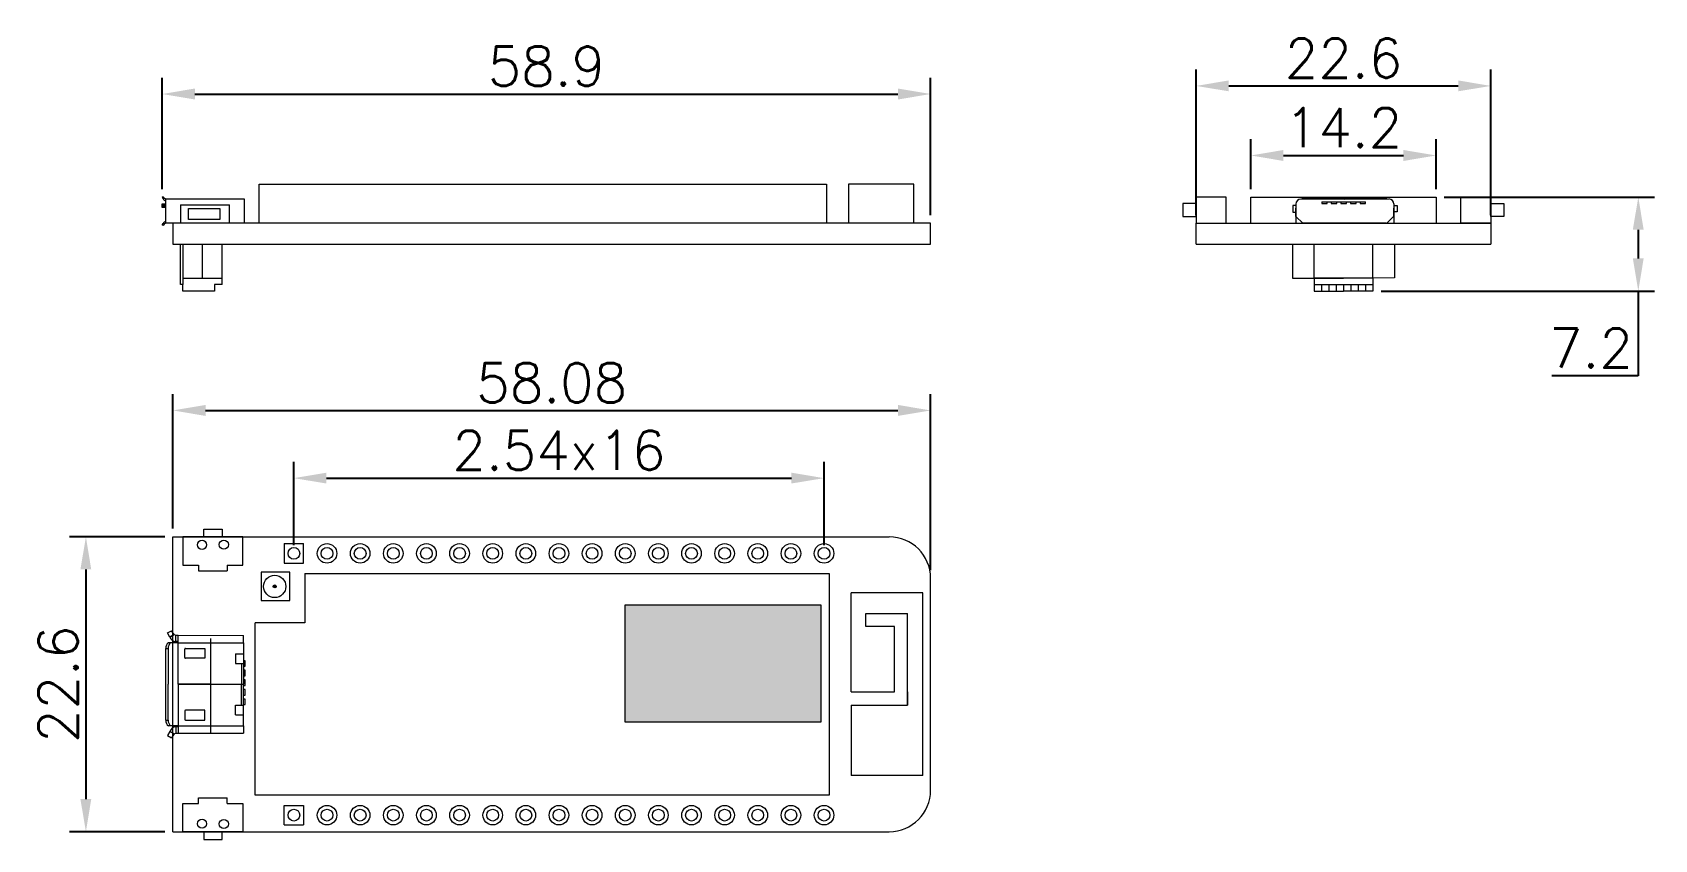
# Model space of a CAD drawing. Header units: millimetres. Extents: x 3391 to 3516, y -282 to -220.
import ezdxf

# ---------------------------------------------------------------- set-up
doc = ezdxf.new("R2010")
doc.units = ezdxf.units.MM
doc.linetypes.add('CENTER2', pattern=[28.575, 19.05, -3.175, 3.175, -3.175])
doc.layers.get('0').update_dxf_attribs({"lineweight": 30})
doc.layers.get('Defpoints').update_dxf_attribs({"lineweight": 15})
doc.layers.add('点划线', color=1, linetype='CENTER2', lineweight=20)
doc.styles.get("Standard").update_dxf_attribs({"font": 'txt.shx', "bigfont": 'gbcbig.shx'})
doc.dimstyles.new('ISO-25', dxfattribs={"dimtxt": 3, "dimasz": 2.5, "dimexe": 1.25, "dimexo": 0.625, "dimtad": 1, "dimtoh": 1, "dimdsep": 46, "dimtxsty": 'Standard', "dimcen": 2.5, "dimadec": 0, "dimazin": 0, "dimtfac": 1, "dimtmove": 0, "dimatfit": 3, "dimfxl": 1, "dimarcsym": 0})

# ---------------------------------------------------------------- blocks, each defined once
blk = doc.blocks.new('*D59')
at = {"layer": 'Defpoints', "color": 0, "linetype": 'ByBlock', "lineweight": -2, "transparency": 16777216}
for p, q in [((3402.2, -258.33), (3402.2, -248.02)), ((3460.28, -261.51), (3460.28, -248.02)), ((3404.7, -249.27), (3457.78, -249.27))]:
    blk.add_line(p, q, dxfattribs=at)
at = {"layer": 'Defpoints', "color": 0, "linetype": 'ByBlock', "lineweight": 0, "transparency": 16777216}
for p in [(3460.28, -249.27), (3402.2, -258.96), (3460.28, -262.13)]:
    blk.add_point(p, dxfattribs=at)
for points in [[(3404.7, -248.85), (3404.7, -249.69), (3402.2, -249.27)], [(3457.78, -248.85), (3457.78, -249.69), (3460.28, -249.27)]]:
    blk.add_solid(points, dxfattribs=at)
at = {"layer": 'Defpoints', "color": 0, "linetype": 'ByBlock', "lineweight": 0, "transparency": 16777216, "insert": (3431.24, -247.15), "char_height": 3, "attachment_point": 5}
blk.add_mtext('58.08', dxfattribs=at)
blk = doc.blocks.new('*D60')
at = {"layer": 'Defpoints', "color": 0, "linetype": 'ByBlock', "lineweight": -2, "transparency": 16777216}
for p, q in [((3401.58, -258.96), (3394.28, -258.96)), ((3395.53, -261.46), (3395.53, -279.06)), ((3401.58, -281.56), (3394.28, -281.56))]:
    blk.add_line(p, q, dxfattribs=at)
at = {"layer": 'Defpoints', "color": 0, "linetype": 'ByBlock', "lineweight": 0, "transparency": 16777216}
for p in [(3402.2, -258.96), (3395.53, -281.56), (3402.2, -281.56)]:
    blk.add_point(p, dxfattribs=at)
for points in [[(3395.11, -261.46), (3395.94, -261.46), (3395.53, -258.96)], [(3395.11, -279.06), (3395.94, -279.06), (3395.53, -281.56)]]:
    blk.add_solid(points, dxfattribs=at)
at = {"layer": 'Defpoints', "color": 0, "linetype": 'ByBlock', "lineweight": 0, "transparency": 16777216, "insert": (3393.4, -270.26), "char_height": 3, "attachment_point": 5, "rotation": 90}
blk.add_mtext('22.6', dxfattribs=at)
blk = doc.blocks.new('*D61')
at = {"layer": 'Defpoints', "color": 0, "linetype": 'ByBlock', "lineweight": -2, "transparency": 16777216}
for p, q in [((3411.47, -259.6), (3411.47, -253.21)), ((3452.11, -259.6), (3452.11, -253.21)), ((3413.97, -254.46), (3449.61, -254.46))]:
    blk.add_line(p, q, dxfattribs=at)
at = {"layer": 'Defpoints', "color": 0, "linetype": 'ByBlock', "lineweight": 0, "transparency": 16777216}
for p in [(3452.11, -254.46), (3411.47, -260.23), (3452.11, -260.23)]:
    blk.add_point(p, dxfattribs=at)
for points in [[(3413.97, -254.04), (3413.97, -254.87), (3411.47, -254.46)], [(3449.61, -254.04), (3449.61, -254.87), (3452.11, -254.46)]]:
    blk.add_solid(points, dxfattribs=at)
at = {"layer": 'Defpoints', "color": 0, "linetype": 'ByBlock', "lineweight": 0, "transparency": 16777216, "insert": (3431.79, -252.33), "char_height": 3, "attachment_point": 5}
blk.add_mtext('2.54x16', dxfattribs=at)
blk = doc.blocks.new('*D77')
at = {"layer": 'Defpoints', "color": 0, "linetype": 'ByBlock', "lineweight": -2, "transparency": 16777216}
for p, q in [((3480.63, -234.3), (3480.63, -223.15)), ((3503.23, -234.3), (3503.23, -223.15)), ((3483.13, -224.4), (3500.73, -224.4))]:
    blk.add_line(p, q, dxfattribs=at)
at = {"layer": 'Defpoints', "color": 0, "linetype": 'ByBlock', "lineweight": 0, "transparency": 16777216}
for p in [(3503.23, -224.4), (3480.63, -234.92), (3503.23, -234.92)]:
    blk.add_point(p, dxfattribs=at)
for points in [[(3483.13, -223.98), (3483.13, -224.81), (3480.63, -224.4)], [(3500.73, -223.98), (3500.73, -224.81), (3503.23, -224.4)]]:
    blk.add_solid(points, dxfattribs=at)
at = {"layer": 'Defpoints', "color": 0, "linetype": 'ByBlock', "lineweight": 0, "transparency": 16777216, "insert": (3491.93, -222.27), "char_height": 3, "attachment_point": 5}
blk.add_mtext('22.6', dxfattribs=at)
blk = doc.blocks.new('*D78')
at = {"layer": 'Defpoints', "color": 0, "linetype": 'ByBlock', "lineweight": -2, "transparency": 16777216}
for p, q in [((3484.83, -232.3), (3484.83, -228.48)), ((3499.03, -232.3), (3499.03, -228.48)), ((3487.33, -229.73), (3496.53, -229.73))]:
    blk.add_line(p, q, dxfattribs=at)
at = {"layer": 'Defpoints', "color": 0, "linetype": 'ByBlock', "lineweight": 0, "transparency": 16777216}
for p in [(3499.03, -229.73), (3484.83, -232.92), (3499.03, -232.92)]:
    blk.add_point(p, dxfattribs=at)
for points in [[(3487.33, -229.31), (3487.33, -230.15), (3484.83, -229.73)], [(3496.53, -229.31), (3496.53, -230.15), (3499.03, -229.73)]]:
    blk.add_solid(points, dxfattribs=at)
at = {"layer": 'Defpoints', "color": 0, "linetype": 'ByBlock', "lineweight": 0, "transparency": 16777216, "insert": (3491.93, -227.6), "char_height": 3, "attachment_point": 5}
blk.add_mtext('14.2', dxfattribs=at)
blk = doc.blocks.new('*D79')
at = {"layer": 'Defpoints', "color": 0, "linetype": 'ByBlock', "lineweight": -2, "transparency": 16777216}
for p, q in [((3499.65, -232.92), (3515.78, -232.92)), ((3514.53, -235.42), (3514.53, -237.62)), ((3494.81, -240.12), (3515.78, -240.12)), ((3514.53, -240.12), (3514.53, -246.62)), ((3514.53, -246.62), (3507.9, -246.62))]:
    blk.add_line(p, q, dxfattribs=at)
at = {"layer": 'Defpoints', "color": 0, "linetype": 'ByBlock', "lineweight": 0, "transparency": 16777216}
for p in [(3499.03, -232.92), (3494.18, -240.12), (3514.53, -240.12)]:
    blk.add_point(p, dxfattribs=at)
for points in [[(3514.11, -235.42), (3514.94, -235.42), (3514.53, -232.92)], [(3514.11, -237.62), (3514.94, -237.62), (3514.53, -240.12)]]:
    blk.add_solid(points, dxfattribs=at)
at = {"layer": 'Defpoints', "color": 0, "linetype": 'ByBlock', "lineweight": 0, "transparency": 16777216, "insert": (3510.9, -244.49), "char_height": 3, "attachment_point": 5}
blk.add_mtext('7.2', dxfattribs=at)
blk = doc.blocks.new('*D81')
at = {"layer": 'Defpoints', "color": 0, "linetype": 'ByBlock', "lineweight": -2, "transparency": 16777216}
for p, q in [((3401.38, -232.31), (3401.38, -223.77)), ((3460.28, -234.3), (3460.28, -223.77)), ((3403.88, -225.02), (3457.78, -225.02))]:
    blk.add_line(p, q, dxfattribs=at)
at = {"layer": 'Defpoints', "color": 0, "linetype": 'ByBlock', "lineweight": 0, "transparency": 16777216}
for p in [(3460.28, -225.02), (3401.38, -232.94), (3460.28, -234.92)]:
    blk.add_point(p, dxfattribs=at)
for points in [[(3403.88, -224.6), (3403.88, -225.44), (3401.38, -225.02)], [(3457.78, -224.6), (3457.78, -225.44), (3460.28, -225.02)]]:
    blk.add_solid(points, dxfattribs=at)
at = {"layer": 'Defpoints', "color": 0, "linetype": 'ByBlock', "lineweight": 0, "transparency": 16777216, "insert": (3430.83, -222.89), "char_height": 3, "attachment_point": 5}
blk.add_mtext('58.9', dxfattribs=at)

msp = doc.modelspace()

# ---------------------------------------------------------------- hatches: boundary and pattern name
at = {"linetype": 'ByBlock', "lineweight": 0}
h = msp.add_hatch(color=256, dxfattribs=at)
h.dxf.hatch_style = 1
h.paths.add_polyline_path([(3409.89, -262.757), (3410.113, -262.757, 1)])
h = msp.add_hatch(color=256, dxfattribs=at)
h.dxf.hatch_style = 1
h.paths.add_polyline_path([(3410.113, -262.757), (3409.89, -262.757, 1)])
at = {"layer": 'Defpoints', "linetype": 'ByBlock', "lineweight": 0, "true_color": 0x939598}
h = msp.add_hatch(color=252, dxfattribs=at)
h.dxf.hatch_style = 1
h.paths.add_polyline_path([(3436.877, -264.157), (3436.877, -273.157), (3451.877, -273.157), (3451.877, -264.157)])

# ---------------------------------------------------------------- linework, layer by layer
at = {"lineweight": 0}
for p, q in [((3401.359, -233.465), (3401.359, -233.692)), ((3401.359, -233.692), (3401.626, -233.692)), ((3401.359, -233.692), (3401.362, -233.692)), ((3401.626, -233.465), (3401.362, -233.465)), ((3401.459, -232.894), (3401.38, -232.94)), ((3401.38, -232.94), (3401.445, -233.057)), ((3401.404, -233.465), (3401.404, -233.692)), ((3401.521, -233.007), (3401.445, -233.057)), ((3401.445, -233.057), (3401.521, -233.007)), ((3401.445, -233.057), (3401.521, -233.007)), ((3401.521, -233.007), (3401.459, -232.894)), ((3401.626, -233.072), (3401.521, -233.007)), ((3401.529, -233.692), (3401.529, -233.465)), ((3407.688, -233.072), (3401.626, -233.072)), ((3401.626, -233.072), (3401.626, -234.922)), ((3401.626, -233.465), (3401.626, -233.692)), ((3401.626, -233.692), (3401.626, -233.465)), ((3401.626, -233.465), (3401.626, -233.692)), ((3401.626, -233.692), (3401.626, -233.465)), ((3402.786, -233.503), (3402.786, -234.922)), ((3406.526, -234.922), (3406.526, -233.503)), ((3407.698, -234.922), (3407.698, -233.072)), ((3488.285, -233.571), (3488.035, -233.571)), ((3488.035, -233.571), (3488.036, -234.07)), ((3488.285, -233.456), (3488.286, -234.397)), ((3492.035, -233.07), (3488.664, -233.075)), ((3492.035, -232.983), (3488.819, -232.988)), ((3488.819, -233.075), (3488.819, -232.988)), ((3490.263, -233.277), (3493.628, -233.273)), ((3490.263, -233.277), (3490.263, -233.421)), ((3490.263, -233.421), (3490.691, -233.42)), ((3490.691, -233.42), (3490.691, -233.277)), ((3490.997, -233.276), (3490.997, -233.42)), ((3490.997, -233.276), (3490.997, -233.42)), ((3490.997, -233.42), (3491.425, -233.419)), ((3490.997, -233.42), (3491.425, -233.419)), ((3491.425, -233.419), (3491.425, -233.276)), ((3491.425, -233.419), (3491.425, -233.276)), ((3491.731, -233.275), (3491.731, -233.419)), ((3491.731, -233.275), (3491.731, -233.419)), ((3491.731, -233.419), (3492.16, -233.418)), ((3491.731, -233.419), (3492.16, -233.418)), ((3492.035, -232.983), (3495.252, -232.979)), ((3492.035, -233.07), (3495.406, -233.065)), ((3492.16, -233.418), (3492.159, -233.275)), ((3492.16, -233.418), (3492.159, -233.275)), ((3492.465, -233.274), (3492.466, -233.418)), ((3492.465, -233.274), (3492.466, -233.418)), ((3492.466, -233.418), (3492.894, -233.417)), ((3492.466, -233.418), (3492.894, -233.417)), ((3492.894, -233.417), (3492.894, -233.274)), ((3492.894, -233.417), (3492.894, -233.274)), ((3493.2, -233.273), (3493.2, -233.417)), ((3493.2, -233.417), (3493.628, -233.416)), ((3493.628, -233.416), (3493.628, -233.273)), ((3495.252, -233.066), (3495.252, -232.979)), ((3495.787, -233.445), (3495.788, -234.387)), ((3495.787, -233.56), (3496.037, -233.56)), ((3495.788, -234.387), (3495.787, -233.761)), ((3496.037, -233.56), (3496.037, -234.058)), ((3401.38, -235.054), (3401.445, -234.937)), ((3401.521, -234.987), (3401.445, -234.937)), ((3401.445, -234.937), (3401.521, -234.987)), ((3401.445, -234.937), (3401.521, -234.987)), ((3401.521, -234.987), (3401.459, -235.101)), ((3401.626, -234.922), (3401.521, -234.987)), ((3488.036, -234.07), (3488.286, -234.07)), ((3488.286, -234.397), (3488.285, -233.772)), ((3488.286, -234.397), (3488.817, -234.927)), ((3488.286, -234.397), (3488.287, -234.927)), ((3495.209, -234.917), (3488.817, -234.927)), ((3495.788, -234.387), (3495.259, -234.917)), ((3496.037, -234.058), (3495.788, -234.059)), ((3495.788, -234.387), (3495.789, -234.917)), ((3401.459, -235.101), (3401.38, -235.054)), ((3402.786, -239.122), (3402.786, -236.522)), ((3402.967, -236.522), (3402.967, -239.122)), ((3404.467, -239.122), (3404.467, -236.522)), ((3405.967, -239.622), (3405.967, -236.522)), ((3488.028, -236.528), (3495.828, -236.516)), ((3488.028, -236.528), (3488.032, -239.128)), ((3489.682, -239.125), (3489.678, -236.525)), ((3494.182, -239.119), (3494.178, -236.519)), ((3495.828, -236.516), (3495.832, -239.116)), ((3402.786, -239.622), (3402.786, -239.122)), ((3402.967, -239.622), (3402.786, -239.622)), ((3402.967, -239.122), (3402.967, -239.622)), ((3402.967, -239.122), (3404.467, -239.122)), ((3402.967, -239.122), (3402.967, -239.122)), ((3402.967, -239.122), (3405.967, -239.122)), ((3402.967, -240.122), (3402.967, -239.622)), ((3402.967, -239.622), (3402.967, -239.622)), ((3405.967, -239.622), (3405.377, -239.622)), ((3405.377, -239.622), (3405.377, -240.122)), ((3488.032, -239.128), (3491.932, -239.122)), ((3491.932, -239.122), (3489.682, -239.125)), ((3489.682, -239.125), (3491.182, -239.123)), ((3489.682, -239.125), (3490.582, -239.124)), ((3489.682, -239.125), (3489.684, -240.125)), ((3489.682, -239.125), (3489.683, -239.625)), ((3489.683, -239.625), (3494.183, -239.619)), ((3489.683, -239.625), (3490.245, -239.624)), ((3490.245, -239.624), (3490.246, -240.124)), ((3490.582, -239.124), (3490.582, -239.124)), ((3490.807, -239.624), (3490.808, -240.124)), ((3491.182, -239.123), (3491.182, -239.123)), ((3491.369, -239.623), (3491.37, -240.123)), ((3491.931, -239.622), (3491.932, -240.122)), ((3495.832, -239.116), (3491.932, -239.122)), ((3491.932, -239.122), (3494.182, -239.119)), ((3492.493, -239.621), (3492.494, -240.121)), ((3493.055, -239.62), (3493.056, -240.12)), ((3493.617, -239.62), (3493.618, -240.12)), ((3494.182, -239.119), (3494.184, -240.119)), ((3405.377, -240.122), (3402.967, -240.122)), ((3489.684, -240.125), (3491.934, -240.122)), ((3494.184, -240.119), (3491.934, -240.122)), ((3410.716, -259.477), (3410.716, -260.977)), ((3412.216, -260.977), (3412.216, -259.477)), ((3410.716, -260.977), (3412.216, -260.977)), ((3401.794, -266.324), (3402.1, -266.155)), ((3401.975, -266.639), (3401.794, -266.324)), ((3402.601, -267.073), (3401.872, -267.073)), ((3402.286, -266.451), (3401.975, -266.639)), ((3402.286, -266.451), (3401.975, -266.639)), ((3401.975, -266.639), (3402.286, -266.451)), ((3402.286, -266.451), (3402.1, -266.155)), ((3402.286, -266.451), (3402.434, -266.503)), ((3402.434, -266.984), (3402.434, -266.503)), ((3402.434, -266.503), (3402.601, -266.503)), ((3402.601, -266.989), (3402.434, -266.989)), ((3402.601, -266.503), (3407.601, -266.511)), ((3402.601, -270.257), (3402.601, -266.503)), ((3402.601, -267.073), (3407.601, -267.073)), ((3405.101, -274.007), (3405.101, -266.757)), ((3407.601, -267.073), (3407.601, -266.511)), ((3407.601, -267.073), (3407.601, -270.257)), ((3401.651, -273.007), (3401.651, -267.507)), ((3401.651, -267.507), (3401.827, -267.507)), ((3401.651, -267.507), (3401.827, -267.507)), ((3401.827, -267.507), (3401.827, -270.257)), ((3403.102, -268.213), (3403.102, -267.557)), ((3403.152, -267.507), (3404.659, -267.507)), ((3404.659, -268.261), (3403.152, -268.261)), ((3404.659, -267.507), (3404.659, -268.261)), ((3407.002, -267.913), (3407.002, -268.665)), ((3407.002, -267.913), (3407.601, -267.913)), ((3407.744, -268.454), (3407.6, -268.454)), ((3407.601, -268.204), (3407.601, -268.632)), ((3407.744, -268.882), (3407.744, -268.454)), ((3407.002, -268.665), (3407.601, -268.665)), ((3407.456, -268.665), (3407.456, -270.257)), ((3407.6, -268.882), (3407.744, -268.882)), ((3407.744, -269.188), (3407.6, -269.188)), ((3407.744, -269.188), (3407.6, -269.188)), ((3407.6, -269.616), (3407.744, -269.616)), ((3407.6, -269.616), (3407.744, -269.616)), ((3407.601, -268.938), (3407.601, -269.366)), ((3407.601, -268.938), (3407.601, -269.366)), ((3407.744, -269.616), (3407.744, -269.188)), ((3407.744, -269.616), (3407.744, -269.188)), ((3401.827, -273.007), (3401.827, -270.257)), ((3405.101, -270.257), (3402.601, -270.257)), ((3402.601, -270.257), (3407.601, -270.257)), ((3402.601, -270.257), (3402.601, -274.011)), ((3407.456, -271.85), (3407.456, -270.257)), ((3407.744, -269.922), (3407.6, -269.922)), ((3407.744, -269.922), (3407.6, -269.922)), ((3407.6, -270.35), (3407.744, -270.35)), ((3407.6, -270.35), (3407.744, -270.35)), ((3407.744, -270.656), (3407.6, -270.656)), ((3407.744, -270.656), (3407.6, -270.656)), ((3407.601, -273.442), (3407.601, -270.257)), ((3407.744, -270.35), (3407.744, -269.922)), ((3407.744, -270.35), (3407.744, -269.922)), ((3407.744, -271.085), (3407.744, -270.656)), ((3407.744, -271.085), (3407.744, -270.656)), ((3403.102, -272.302), (3403.102, -272.957)), ((3404.659, -272.253), (3403.152, -272.253)), ((3404.659, -273.007), (3404.659, -272.253)), ((3407.002, -272.602), (3407.002, -271.85)), ((3407.002, -271.85), (3407.601, -271.85)), ((3407.6, -271.085), (3407.744, -271.085)), ((3407.6, -271.085), (3407.744, -271.085)), ((3407.744, -271.39), (3407.6, -271.39)), ((3407.6, -271.819), (3407.744, -271.819)), ((3407.601, -271.577), (3407.601, -271.149)), ((3407.601, -271.577), (3407.601, -271.149)), ((3407.601, -272.311), (3407.601, -271.883)), ((3407.744, -271.819), (3407.744, -271.39)), ((3401.651, -273.007), (3401.827, -273.007)), ((3401.651, -273.007), (3401.827, -273.007)), ((3402.601, -273.442), (3401.872, -273.442)), ((3402.601, -273.526), (3402.434, -273.526)), ((3402.434, -273.531), (3402.434, -274.011)), ((3402.601, -273.442), (3407.601, -273.442)), ((3403.152, -273.007), (3404.659, -273.007)), ((3407.002, -272.602), (3407.601, -272.602)), ((3407.601, -273.442), (3407.601, -274.004)), ((3401.975, -273.876), (3401.794, -274.19)), ((3401.794, -274.19), (3402.1, -274.36)), ((3402.286, -274.063), (3401.975, -273.876)), ((3402.286, -274.063), (3401.975, -273.876)), ((3401.975, -273.876), (3402.286, -274.063)), ((3402.286, -274.063), (3402.1, -274.36)), ((3402.286, -274.063), (3402.434, -274.011)), ((3402.434, -274.011), (3402.601, -274.011)), ((3402.601, -274.011), (3407.601, -274.004)), ((3410.716, -281.037), (3410.716, -279.537)), ((3410.716, -279.537), (3412.216, -279.537)), ((3412.216, -279.537), (3412.216, -281.037))]:
    msp.add_line(p, q, dxfattribs=at)
at = {"linetype": 'ByBlock', "lineweight": 0}
for p, q in [((3409.974, -261.667), (3408.972, -261.667)), ((3408.972, -261.667), (3408.972, -263.847)), ((3411.152, -261.667), (3409.974, -261.667)), ((3411.152, -263.847), (3411.152, -261.667)), ((3410.002, -262.757), (3410.002, -262.757)), ((3408.972, -263.847), (3411.152, -263.847))]:
    msp.add_line(p, q, dxfattribs=at)
msp.add_lwpolyline([(3410.002, -262.757), (3410.002, -262.757), (3410.002, -262.757), (3410.002, -262.757)], close=True, dxfattribs=at)
msp.add_lwpolyline([(3410.002, -262.757), (3410.002, -262.757), (3410.002, -262.757), (3410.002, -262.757)], close=True, dxfattribs=at)
at = {"lineweight": 0, "ltscale": 0.5}
for centre in [(3411.473, -260.227), (3411.473, -260.227), (3411.473, -260.227), (3414.013, -260.227), (3414.013, -260.227), (3414.013, -260.227), (3416.553, -260.227), (3416.553, -260.227), (3416.553, -260.227), (3416.553, -260.227), (3416.553, -260.227), (3416.553, -260.227), (3416.553, -260.227), (3416.553, -260.227), (3416.553, -260.227), (3416.553, -260.227), (3416.553, -260.227), (3419.093, -260.227), (3419.093, -260.227), (3419.093, -260.227), (3419.093, -260.227), (3419.093, -260.227), (3419.093, -260.227), (3419.093, -260.227), (3419.093, -260.227), (3419.093, -260.227), (3419.093, -260.227), (3419.093, -260.227), (3421.633, -260.227), (3421.633, -260.227), (3421.633, -260.227), (3421.633, -260.227), (3421.633, -260.227), (3421.633, -260.227), (3421.633, -260.227), (3421.633, -260.227), (3421.633, -260.227), (3421.633, -260.227), (3421.633, -260.227), (3421.633, -260.227), (3421.633, -260.227), (3421.633, -260.227), (3421.633, -260.227), (3421.633, -260.227), (3424.173, -260.227), (3424.173, -260.227), (3424.173, -260.227), (3424.173, -260.227), (3424.173, -260.227), (3424.173, -260.227), (3424.173, -260.227), (3424.173, -260.227), (3424.173, -260.227), (3424.173, -260.227), (3424.173, -260.227), (3426.713, -260.227), (3426.713, -260.227), (3426.713, -260.227), (3426.713, -260.227), (3426.713, -260.227), (3426.713, -260.227), (3426.713, -260.227), (3426.713, -260.227), (3426.713, -260.227), (3426.713, -260.227), (3426.713, -260.227), (3426.713, -260.227), (3426.713, -260.227), (3426.713, -260.227), (3429.253, -260.227), (3429.253, -260.227), (3429.253, -260.227), (3429.253, -260.227), (3429.253, -260.227), (3429.253, -260.227), (3429.253, -260.227), (3429.253, -260.227), (3431.793, -260.227), (3431.793, -260.227), (3431.793, -260.227), (3431.793, -260.227), (3431.793, -260.227), (3431.793, -260.227), (3434.333, -260.227), (3434.333, -260.227), (3434.333, -260.227), (3434.333, -260.227), (3434.333, -260.227), (3434.333, -260.227), (3434.333, -260.227), (3436.873, -260.227), (3436.873, -260.227), (3436.873, -260.227), (3436.873, -260.227), (3436.873, -260.227), (3439.413, -260.227), (3439.413, -260.227), (3439.413, -260.227), (3439.413, -260.227), (3439.413, -260.227), (3439.413, -260.227), (3439.413, -260.227), (3441.953, -260.227), (3441.953, -260.227), (3441.953, -260.227), (3441.953, -260.227), (3441.953, -260.227), (3441.953, -260.227), (3441.953, -260.227), (3444.493, -260.227), (3444.493, -260.227), (3444.493, -260.227), (3444.493, -260.227), (3444.493, -260.227), (3444.493, -260.227), (3444.493, -260.227), (3447.033, -260.227), (3447.033, -260.227), (3447.033, -260.227), (3447.033, -260.227), (3447.033, -260.227), (3447.033, -260.227), (3447.033, -260.227), (3449.573, -260.227), (3449.573, -260.227), (3449.573, -260.227), (3449.573, -260.227), (3449.573, -260.227), (3449.573, -260.227), (3449.573, -260.227), (3452.113, -260.227), (3452.113, -260.227), (3452.113, -260.227), (3452.113, -260.227), (3452.113, -260.227), (3452.113, -260.227), (3452.113, -260.227), (3411.473, -280.287), (3411.473, -280.287), (3411.473, -280.287), (3414.013, -280.287), (3414.013, -280.287), (3414.013, -280.287), (3416.553, -280.287), (3416.553, -280.287), (3416.553, -280.287), (3416.553, -280.287), (3416.553, -280.287), (3416.553, -280.287), (3416.553, -280.287), (3416.553, -280.287), (3416.553, -280.287), (3416.553, -280.287), (3416.553, -280.287), (3419.093, -280.287), (3419.093, -280.287), (3419.093, -280.287), (3419.093, -280.287), (3419.093, -280.287), (3419.093, -280.287), (3419.093, -280.287), (3419.093, -280.287), (3419.093, -280.287), (3419.093, -280.287), (3419.093, -280.287), (3421.633, -280.287), (3421.633, -280.287), (3421.633, -280.287), (3421.633, -280.287), (3421.633, -280.287), (3421.633, -280.287), (3421.633, -280.287), (3421.633, -280.287), (3421.633, -280.287), (3421.633, -280.287), (3421.633, -280.287), (3421.633, -280.287), (3421.633, -280.287), (3421.633, -280.287), (3421.633, -280.287), (3421.633, -280.287), (3424.173, -280.287), (3424.173, -280.287), (3424.173, -280.287), (3424.173, -280.287), (3424.173, -280.287), (3424.173, -280.287), (3424.173, -280.287), (3424.173, -280.287), (3424.173, -280.287), (3424.173, -280.287), (3424.173, -280.287), (3426.713, -280.287), (3426.713, -280.287), (3426.713, -280.287), (3426.713, -280.287), (3426.713, -280.287), (3426.713, -280.287), (3426.713, -280.287), (3426.713, -280.287), (3426.713, -280.287), (3426.713, -280.287), (3426.713, -280.287), (3426.713, -280.287), (3426.713, -280.287), (3426.713, -280.287), (3429.253, -280.287), (3429.253, -280.287), (3429.253, -280.287), (3429.253, -280.287), (3429.253, -280.287), (3429.253, -280.287), (3429.253, -280.287), (3429.253, -280.287), (3431.793, -280.287), (3431.793, -280.287), (3431.793, -280.287), (3431.793, -280.287), (3431.793, -280.287), (3431.793, -280.287), (3434.333, -280.287), (3434.333, -280.287), (3434.333, -280.287), (3434.333, -280.287), (3434.333, -280.287), (3434.333, -280.287), (3434.333, -280.287), (3436.873, -280.287), (3436.873, -280.287), (3436.873, -280.287), (3436.873, -280.287), (3436.873, -280.287), (3439.413, -280.287), (3439.413, -280.287), (3439.413, -280.287), (3439.413, -280.287), (3439.413, -280.287), (3439.413, -280.287), (3439.413, -280.287), (3441.953, -280.287), (3441.953, -280.287), (3441.953, -280.287), (3441.953, -280.287), (3441.953, -280.287), (3441.953, -280.287), (3441.953, -280.287), (3444.493, -280.287), (3444.493, -280.287), (3444.493, -280.287), (3444.493, -280.287), (3444.493, -280.287), (3444.493, -280.287), (3444.493, -280.287), (3447.033, -280.287), (3447.033, -280.287), (3447.033, -280.287), (3447.033, -280.287), (3447.033, -280.287), (3447.033, -280.287), (3447.033, -280.287), (3449.573, -280.287), (3449.573, -280.287), (3449.573, -280.287), (3449.573, -280.287), (3449.573, -280.287), (3449.573, -280.287), (3449.573, -280.287), (3452.113, -280.287), (3452.113, -280.287), (3452.113, -280.287), (3452.113, -280.287), (3452.113, -280.287), (3452.113, -280.287), (3452.113, -280.287)]:
    msp.add_circle(centre, 0.45, dxfattribs=at)
at = {"lineweight": 0}
for centre in [(3414.013, -260.227), (3416.553, -260.227), (3416.553, -260.227), (3416.553, -260.227), (3416.553, -260.227), (3416.553, -260.227), (3416.553, -260.227), (3416.553, -260.227), (3416.553, -260.227), (3416.553, -260.227), (3419.093, -260.227), (3419.093, -260.227), (3419.093, -260.227), (3419.093, -260.227), (3419.093, -260.227), (3419.093, -260.227), (3419.093, -260.227), (3419.093, -260.227), (3419.093, -260.227), (3421.633, -260.227), (3421.633, -260.227), (3421.633, -260.227), (3421.633, -260.227), (3421.633, -260.227), (3421.633, -260.227), (3421.633, -260.227), (3421.633, -260.227), (3421.633, -260.227), (3421.633, -260.227), (3421.633, -260.227), (3421.633, -260.227), (3421.633, -260.227), (3421.633, -260.227), (3424.173, -260.227), (3424.173, -260.227), (3424.173, -260.227), (3424.173, -260.227), (3424.173, -260.227), (3424.173, -260.227), (3424.173, -260.227), (3424.173, -260.227), (3424.173, -260.227), (3426.713, -260.227), (3426.713, -260.227), (3426.713, -260.227), (3426.713, -260.227), (3426.713, -260.227), (3426.713, -260.227), (3426.713, -260.227), (3426.713, -260.227), (3426.713, -260.227), (3426.713, -260.227), (3426.713, -260.227), (3426.713, -260.227), (3429.253, -260.227), (3429.253, -260.227), (3429.253, -260.227), (3429.253, -260.227), (3429.253, -260.227), (3429.253, -260.227), (3429.253, -260.227), (3429.253, -260.227), (3431.793, -260.227), (3431.793, -260.227), (3431.793, -260.227), (3431.793, -260.227), (3434.333, -260.227), (3434.333, -260.227), (3434.333, -260.227), (3434.333, -260.227), (3434.333, -260.227), (3434.333, -260.227), (3434.333, -260.227), (3436.873, -260.227), (3436.873, -260.227), (3436.873, -260.227), (3439.413, -260.227), (3439.413, -260.227), (3439.413, -260.227), (3439.413, -260.227), (3439.413, -260.227), (3439.413, -260.227), (3439.413, -260.227), (3441.953, -260.227), (3441.953, -260.227), (3441.953, -260.227), (3441.953, -260.227), (3441.953, -260.227), (3441.953, -260.227), (3441.953, -260.227), (3444.493, -260.227), (3444.493, -260.227), (3444.493, -260.227), (3444.493, -260.227), (3444.493, -260.227), (3444.493, -260.227), (3444.493, -260.227), (3447.033, -260.227), (3447.033, -260.227), (3447.033, -260.227), (3447.033, -260.227), (3447.033, -260.227), (3447.033, -260.227), (3447.033, -260.227), (3449.573, -260.227), (3449.573, -260.227), (3449.573, -260.227), (3449.573, -260.227), (3449.573, -260.227), (3449.573, -260.227), (3449.573, -260.227), (3452.113, -260.227), (3452.113, -260.227), (3452.113, -260.227), (3452.113, -260.227), (3452.113, -260.227), (3452.113, -260.227), (3452.113, -260.227), (3414.013, -280.287), (3416.553, -280.287), (3416.553, -280.287), (3416.553, -280.287), (3416.553, -280.287), (3416.553, -280.287), (3416.553, -280.287), (3416.553, -280.287), (3416.553, -280.287), (3416.553, -280.287), (3419.093, -280.287), (3419.093, -280.287), (3419.093, -280.287), (3419.093, -280.287), (3419.093, -280.287), (3419.093, -280.287), (3419.093, -280.287), (3419.093, -280.287), (3419.093, -280.287), (3421.633, -280.287), (3421.633, -280.287), (3421.633, -280.287), (3421.633, -280.287), (3421.633, -280.287), (3421.633, -280.287), (3421.633, -280.287), (3421.633, -280.287), (3421.633, -280.287), (3421.633, -280.287), (3421.633, -280.287), (3421.633, -280.287), (3421.633, -280.287), (3421.633, -280.287), (3424.173, -280.287), (3424.173, -280.287), (3424.173, -280.287), (3424.173, -280.287), (3424.173, -280.287), (3424.173, -280.287), (3424.173, -280.287), (3424.173, -280.287), (3424.173, -280.287), (3426.713, -280.287), (3426.713, -280.287), (3426.713, -280.287), (3426.713, -280.287), (3426.713, -280.287), (3426.713, -280.287), (3426.713, -280.287), (3426.713, -280.287), (3426.713, -280.287), (3426.713, -280.287), (3426.713, -280.287), (3426.713, -280.287), (3429.253, -280.287), (3429.253, -280.287), (3429.253, -280.287), (3429.253, -280.287), (3429.253, -280.287), (3429.253, -280.287), (3429.253, -280.287), (3429.253, -280.287), (3431.793, -280.287), (3431.793, -280.287), (3431.793, -280.287), (3431.793, -280.287), (3434.333, -280.287), (3434.333, -280.287), (3434.333, -280.287), (3434.333, -280.287), (3434.333, -280.287), (3434.333, -280.287), (3434.333, -280.287), (3436.873, -280.287), (3436.873, -280.287), (3436.873, -280.287), (3439.413, -280.287), (3439.413, -280.287), (3439.413, -280.287), (3439.413, -280.287), (3439.413, -280.287), (3439.413, -280.287), (3439.413, -280.287), (3441.953, -280.287), (3441.953, -280.287), (3441.953, -280.287), (3441.953, -280.287), (3441.953, -280.287), (3441.953, -280.287), (3441.953, -280.287), (3444.493, -280.287), (3444.493, -280.287), (3444.493, -280.287), (3444.493, -280.287), (3444.493, -280.287), (3444.493, -280.287), (3444.493, -280.287), (3447.033, -280.287), (3447.033, -280.287), (3447.033, -280.287), (3447.033, -280.287), (3447.033, -280.287), (3447.033, -280.287), (3447.033, -280.287), (3449.573, -280.287), (3449.573, -280.287), (3449.573, -280.287), (3449.573, -280.287), (3449.573, -280.287), (3449.573, -280.287), (3449.573, -280.287), (3452.113, -280.287), (3452.113, -280.287), (3452.113, -280.287), (3452.113, -280.287), (3452.113, -280.287), (3452.113, -280.287), (3452.113, -280.287)]:
    msp.add_circle(centre, 0.75, dxfattribs=at)
at = {"linetype": 'ByBlock', "lineweight": 0}
for radius in [0.857, 0.112]:
    msp.add_circle((3410.002, -262.757), radius, dxfattribs=at)
at = {"lineweight": 0}
for centre, radius, start, end in [((3401.629, -232.981), 0.199, 202.37602, 269.10933), ((3488.665, -233.455), 0.38, 90.08313, 180.08313), ((3495.407, -233.445), 0.38, 0.08313, 90.08313), ((3401.629, -235.013), 0.199, 90.89067, 157.62398), ((3402.104, -267.465), 0.455, 120.58598, 185.40582), ((3402.549, -267.546), 0.723, 139.18163, 176.949), ((3402.435, -266.505), 0.479, 196.24844, 269.85571), ((3403.152, -267.557), 0.05, 90, 180), ((3403.152, -268.213), 0.05, 180, 270), ((3403.152, -272.302), 0.05, 90, 180), ((3402.104, -273.05), 0.455, 174.59418, 239.41402), ((3402.606, -272.946), 0.782, 184.50594, 219.36343), ((3402.435, -274.01), 0.479, 90.14429, 163.75156), ((3403.152, -272.957), 0.05, 180, 270)]:
    msp.add_arc(centre, radius, start, end, dxfattribs=at)
at = {"layer": 'Defpoints', "linetype": 'ByBlock', "lineweight": 0}
for p, q in [((3408.802, -234.922), (3408.802, -231.922)), ((3408.802, -231.922), (3452.302, -231.922)), ((3452.302, -231.922), (3452.302, -234.922)), ((3458.994, -231.922), (3453.994, -231.922)), ((3453.994, -231.922), (3453.994, -234.922)), ((3458.994, -234.922), (3458.994, -231.922)), ((3402.786, -233.503), (3406.526, -233.503)), ((3408.802, -234.922), (3408.802, -233.324)), ((3480.628, -233.406), (3479.628, -233.406)), ((3479.628, -233.406), (3479.628, -234.406)), ((3482.928, -232.922), (3480.628, -232.922)), ((3480.628, -232.922), (3480.628, -234.922)), ((3480.628, -234.406), (3480.628, -233.438)), ((3482.928, -234.922), (3482.928, -232.922)), ((3484.828, -234.922), (3484.828, -232.922)), ((3484.828, -232.922), (3499.028, -232.922)), ((3499.028, -232.922), (3499.028, -234.922)), ((3500.928, -232.922), (3503.228, -232.922)), ((3500.928, -234.922), (3500.928, -232.922)), ((3503.228, -232.922), (3503.228, -234.922)), ((3503.228, -233.406), (3504.228, -233.406)), ((3503.228, -234.406), (3503.228, -233.438)), ((3504.228, -233.406), (3504.228, -234.406)), ((3402.202, -234.922), (3401.626, -234.922)), ((3460.277, -234.922), (3402.202, -234.922)), ((3402.202, -234.922), (3402.202, -236.522)), ((3403.406, -233.798), (3405.803, -233.798)), ((3403.406, -234.628), (3403.406, -233.798)), ((3405.803, -234.628), (3403.406, -234.628)), ((3405.803, -233.798), (3405.803, -234.628)), ((3460.277, -236.522), (3460.277, -234.922)), ((3479.628, -234.406), (3480.628, -234.406)), ((3480.628, -236.522), (3480.628, -234.922)), ((3480.628, -234.922), (3503.228, -234.922)), ((3480.628, -234.922), (3482.928, -234.922)), ((3503.228, -234.922), (3500.928, -234.922)), ((3504.228, -234.406), (3503.228, -234.406)), ((3503.228, -234.922), (3503.228, -236.522)), ((3402.202, -236.522), (3460.277, -236.522)), ((3480.628, -236.522), (3503.228, -236.522)), ((3404.57, -258.957), (3404.57, -258.357)), ((3404.57, -258.357), (3405.97, -258.357)), ((3405.97, -258.357), (3405.97, -258.957)), ((3402.202, -281.557), (3402.202, -258.957)), ((3402.202, -258.957), (3457.102, -258.957)), ((3407.57, -258.957), (3402.97, -258.957)), ((3402.97, -258.957), (3402.97, -261.126)), ((3407.57, -261.126), (3407.57, -258.957)), ((3402.97, -261.126), (3404.17, -261.126)), ((3404.17, -261.126), (3404.17, -261.557)), ((3404.17, -261.557), (3406.37, -261.557)), ((3406.37, -261.126), (3406.37, -261.557)), ((3406.37, -261.126), (3407.57, -261.126)), ((3412.302, -261.757), (3452.502, -261.757)), ((3412.302, -261.757), (3412.302, -265.557)), ((3452.502, -261.757), (3452.502, -278.757)), ((3460.277, -278.382), (3460.277, -262.132)), ((3454.191, -270.848), (3454.191, -263.257)), ((3459.691, -263.257), (3454.191, -263.257)), ((3459.691, -277.257), (3459.691, -263.257)), ((3455.32, -265.824), (3455.32, -264.824)), ((3455.32, -264.824), (3458.502, -264.824)), ((3458.502, -271.858), (3458.502, -264.824)), ((3408.502, -278.757), (3408.502, -265.557)), ((3412.302, -265.557), (3408.502, -265.557)), ((3457.502, -265.824), (3455.32, -265.824)), ((3457.502, -270.848), (3457.502, -265.824)), ((3454.191, -270.848), (3457.502, -270.848)), ((3458.502, -270.848), (3458.502, -271.858)), ((3454.191, -271.849), (3458.502, -271.859)), ((3454.191, -271.849), (3454.191, -277.257)), ((3459.691, -277.257), (3454.191, -277.257)), ((3402.97, -281.557), (3402.97, -279.389)), ((3402.97, -279.389), (3404.17, -279.389)), ((3404.17, -279.389), (3404.17, -278.957)), ((3404.17, -278.957), (3406.37, -278.957)), ((3406.37, -279.389), (3406.37, -278.957)), ((3406.37, -279.389), (3407.57, -279.389)), ((3407.57, -279.389), (3407.57, -281.557)), ((3452.502, -278.757), (3408.502, -278.757)), ((3402.202, -281.557), (3457.102, -281.557)), ((3407.57, -281.557), (3402.97, -281.557)), ((3404.57, -281.557), (3404.57, -282.157)), ((3404.57, -282.157), (3405.97, -282.157)), ((3405.97, -282.157), (3405.97, -281.557))]:
    msp.add_line(p, q, dxfattribs=at)
msp.add_lwpolyline([(3436.877, -264.157), (3451.877, -264.157), (3451.877, -273.157), (3436.877, -273.157)], close=True, dxfattribs=at)
for centre in [(3404.436, -259.57), (3406.104, -259.555), (3404.436, -280.945), (3406.104, -280.959)]:
    msp.add_circle(centre, 0.35, dxfattribs=at)
for centre, start, end in [((3457.102, -262.132), 0, 90), ((3457.102, -278.382), 270, 360)]:
    msp.add_arc(centre, 3.175, start, end, dxfattribs=at)
at = {"layer": '点划线', "color": 7, "lineweight": 0}
for p, q in [((3410.716, -259.477), (3412.216, -259.477)), ((3410.716, -281.037), (3412.216, -281.037))]:
    msp.add_line(p, q, dxfattribs=at)

# ---------------------------------------------------------------- dimensions: what is measured, and where the dimension line sits
at = {"layer": 'Defpoints', "linetype": 'ByBlock', "lineweight": 0}
for base, p1, p2, picture, middle in [((3460.277, -225.02), (3401.38, -232.94), (3460.277, -234.922), '*D81', (3430.828, -222.895)), ((3460.276604045, -249.27132114), (3402.201604045, -258.957371193), (3460.276604045, -262.132371193), '*D59', (3431.239104045, -247.14632114))]:
    dim = msp.add_linear_dim(base=base, p1=p1, p2=p2, dimstyle='ISO-25', dxfattribs=at)
    dim.commit()
    dim.dimension.update_dxf_attribs({"geometry": picture, "text_midpoint": middle})
for base, p1, p2, picture, middle in [((3503.228, -224.395), (3480.628, -234.922), (3503.228, -234.922), '*D77', (3491.928, -224.395)), ((3499.028, -229.729), (3484.828, -232.922), (3499.028, -232.922), '*D78', (3491.928, -229.729))]:
    dim = msp.add_linear_dim(base=base, p1=p1, p2=p2, dimstyle='ISO-25', dxfattribs=at)
    dim.commit()
    dim.dimension.update_dxf_attribs({"geometry": picture, "text_midpoint": middle, "dimtype": 160})
dim = msp.add_linear_dim(base=(3514.526, -240.119), p1=(3499.028, -232.922), p2=(3494.184, -240.119), angle=90, dimstyle='ISO-25', dxfattribs=at)
dim.commit()
dim.dimension.update_dxf_attribs({"geometry": '*D79', "text_midpoint": (3510.901, -246.615), "dimtype": 160})
dim = msp.add_linear_dim(base=(3452.113, -254.458), p1=(3411.473, -260.227), p2=(3452.113, -260.227), text='2.54x16', dimstyle='ISO-25', dxfattribs=at)
dim.commit()
dim.dimension.update_dxf_attribs({"geometry": '*D61', "text_midpoint": (3431.793, -252.333)})
dim = msp.add_linear_dim(base=(3395.525, -281.557), p1=(3402.202, -258.957), p2=(3402.202, -281.557), angle=90, dimstyle='ISO-25', dxfattribs=at)
dim.commit()
dim.dimension.update_dxf_attribs({"geometry": '*D60', "text_midpoint": (3393.4, -270.257)})

doc.saveas('drawing.dxf')
